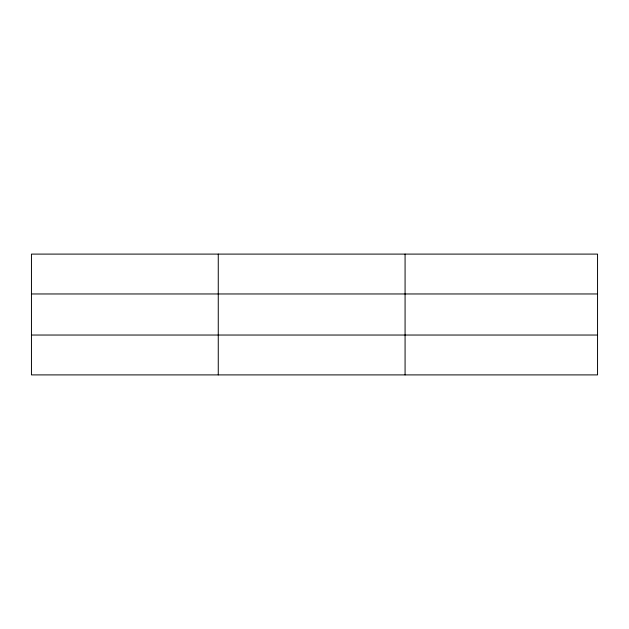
<?xml version="1.0" encoding="UTF-8"?>
<svg xmlns="http://www.w3.org/2000/svg" width="629" height="629" viewBox="0 0 629 629"><rect width="100%" height="100%" fill="white"/><g stroke="black" fill="none" stroke-linecap="round" stroke-linejoin="round"><path stroke-width="0.94" d="M218.263 254.1L218.263 374.9M405.076 254.1L405.076 374.9M597.55 335.037L597.55 374.9L31.45 374.9L31.45 254.1L597.55 254.1L597.55 335.037L31.45 335.037M31.45 293.963L597.55 293.963"/></g></svg>
